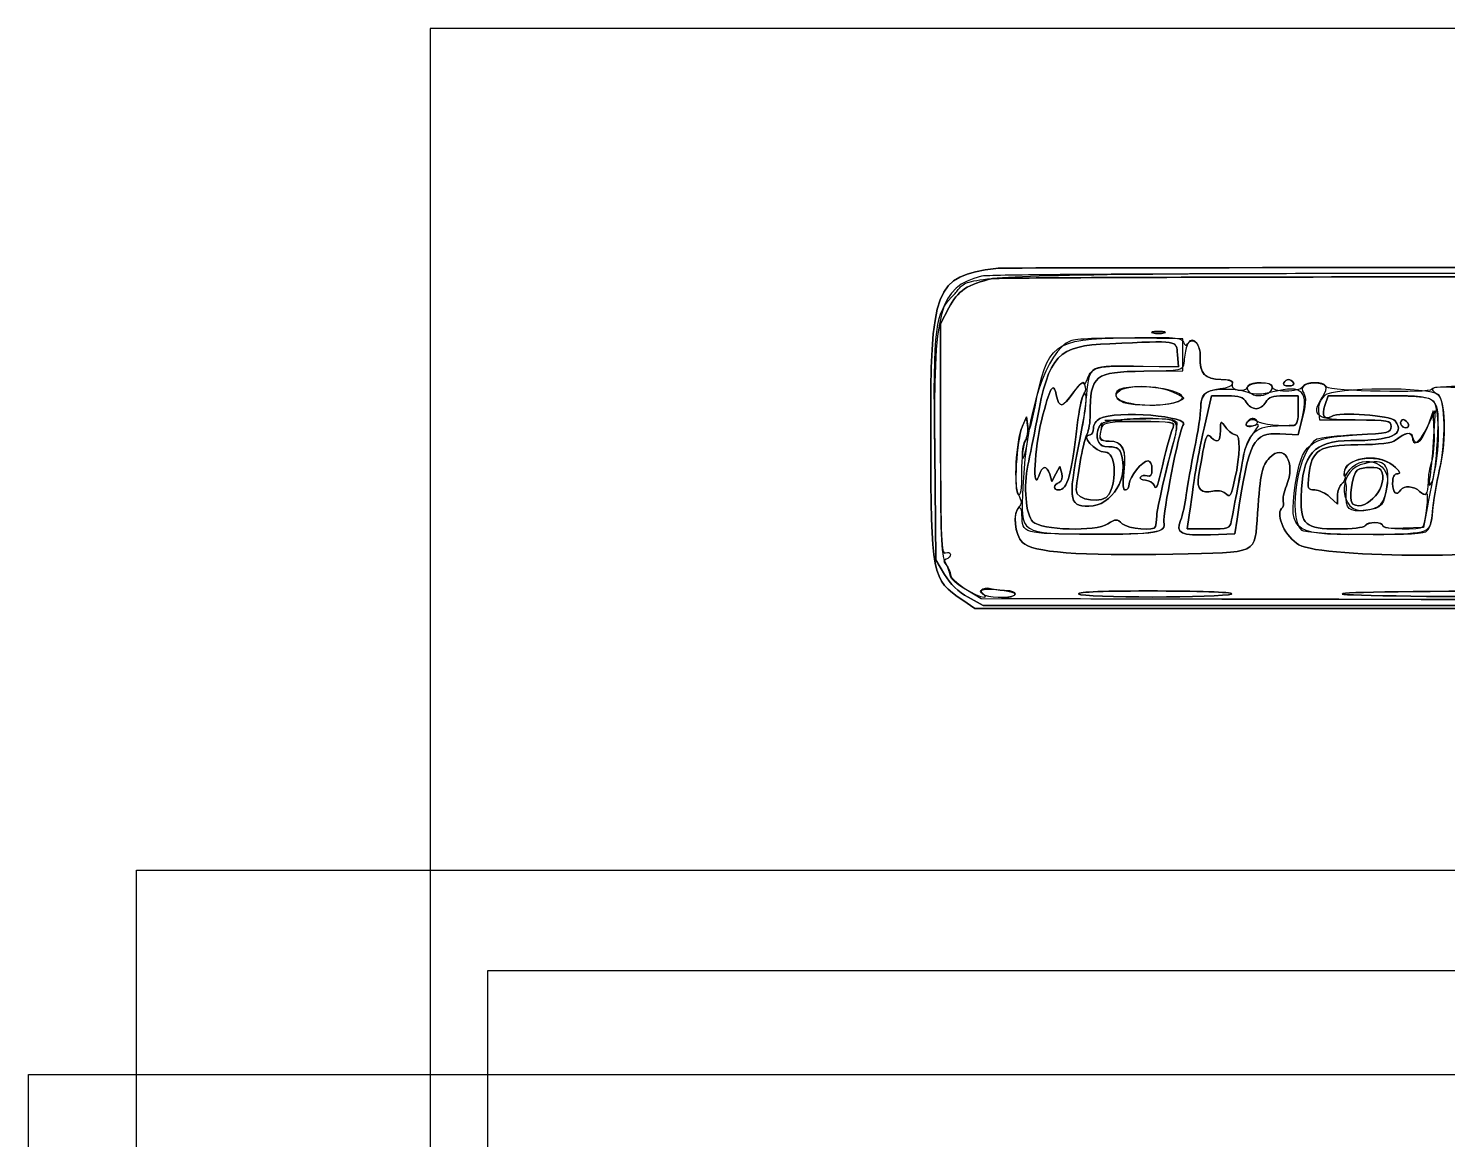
# Model space of a CAD drawing. Extents: x -50 to 355, y 0 to 300.
# Drawn here: x -41.7 to 89.2, y 197.1 to 299.6 of the extents above; entities that cross this region are included whole.
import ezdxf

# ---------------------------------------------------------------- set-up
doc = ezdxf.new("R2010")
doc.units = 0
doc.layers.get('0').update_dxf_attribs({"linetype": 'CONTINUOUS'})

msp = doc.modelspace()

# ---------------------------------------------------------------- linework, layer by layer
at = {"color": 7}
for points in [[(-4.631827, 149.643706), (-4.631827, -0.356294), (145.368173, -0.356294), (295.368173, -0.356294), (295.368173, 149.643706), (295.368173, 299.643706), (145.368173, 299.643706), (-4.631827, 299.643706)], [(-31.710214, 221.9715), (329.572444, 221.9715), (329.572444, 90.498818), (-31.710214, 90.498818)], [(0.712589, 212.707837), (301.068892, 212.707837), (301.068892, 105.819472), (0.712589, 105.819472), (0.712589, 212.707837), (322.802842, 212.707837), (322.802842, 84.798105), (0.712589, 84.798105)], [(-41.68646, 203.08788), (318.883615, 203.08788), (318.883615, 108.669832), (-41.68646, 108.669832)]]:
    msp.add_lwpolyline(points, close=True, dxfattribs=at)
for points in [[(43.221923, 273.851206), (42.468172, 272.363956), (42.468172, 261.713206)], [(42.469673, 261.778456), (42.468172, 272.363956), (43.221922, 273.851206)], [(61.209922, 268.005706), (64.818172, 268.049206), (64.818172, 269.521456), (64.818172, 270.993706), (60.018172, 271.053706)], [(60.861923, 268.460206), (64.406423, 268.410706), (64.311923, 269.552206)], [(64.312672, 269.545456), (64.407172, 268.397206), (61.162672, 268.445956)], [(66.783172, 262.743706), (67.463422, 265.743706), (68.904922, 265.743706)], [(68.904923, 265.743706), (67.463423, 265.743706), (66.783172, 262.743706)], [(74.128673, 265.743706), (75.468172, 265.743706), (75.468172, 264.393706)], [(75.468173, 264.393706), (75.468173, 265.743706), (74.128673, 265.743706)], [(77.915423, 264.850456), (78.226673, 265.743706), (82.826423, 265.743706)], [(82.826423, 265.743706), (78.226673, 265.743706), (77.915423, 264.850456)], [(50.494672, 262.983706), (50.383673, 263.793706), (50.003422, 262.893706)], [(50.012423, 262.913206), (50.383673, 263.793706), (50.514922, 262.893706)], [(60.741923, 263.567956), (57.618172, 263.470456), (60.875422, 263.406706)], [(75.735922, 263.267206), (75.444172, 262.140706), (73.773172, 262.217206)], [(73.773173, 262.217206), (75.444172, 262.140706), (75.735922, 263.267206)], [(77.325172, 264.310456), (77.418172, 263.513956), (80.718172, 263.504206)], [(87.339173, 262.798456), (88.101173, 264.393706), (87.947423, 261.993706)], [(88.008173, 262.453456), (87.918173, 264.343456), (87.545423, 263.304706)], [(41.919922, 260.643706), (42.018173, 250.593706), (42.828923, 249.243706)], [(42.828922, 249.243706), (42.018173, 250.593706), (41.919922, 260.643706)], [(52.534672, 258.491956), (52.741672, 257.840206), (53.109922, 258.528706), (53.478922, 259.217956), (53.649922, 258.562456)], [(53.649923, 258.562456), (53.478923, 259.217956), (53.109923, 258.528706), (52.741673, 257.840206), (52.534673, 258.491956)], [(78.373673, 256.391206), (79.068173, 255.739456), (79.068173, 256.504456)], [(79.068173, 256.504456), (79.068173, 255.739456), (78.373673, 256.391206)], [(87.378922, 255.543706), (87.018172, 253.593706), (85.143172, 253.504456)], [(67.191923, 253.443706), (65.226923, 253.443706), (65.401673, 254.718706)], [(65.401673, 254.718706), (65.226923, 253.443706), (67.191923, 253.443706)], [(69.819172, 254.343706), (69.612172, 252.993706), (67.365172, 252.916456)], [(67.365172, 252.916456), (69.612172, 252.993706), (69.819172, 254.343706)], [(245.713673, 247.578706), (244.152923, 246.839956), (145.185173, 246.917206), (46.218172, 246.993706), (44.793173, 247.844206)], [(246.738923, 246.993706), (245.418172, 246.093706), (145.518172, 246.093706), (45.618173, 246.093706), (44.504423, 246.863206)], [(44.504423, 246.863206), (45.618173, 246.093706), (145.518172, 246.093706), (245.418172, 246.093706), (246.738923, 246.993706)], [(246.231923, 247.240456), (244.818173, 246.393706), (145.604422, 246.393706), (46.391423, 246.393706), (45.015172, 247.143706)], [(45.015173, 247.143706), (46.391423, 246.393706), (145.604422, 246.393706), (244.818173, 246.393706), (246.231922, 247.240456)]]:
    msp.add_lwpolyline(points, dxfattribs=at)
for points in [[(47.568172, 277.498456), (48.908423, 277.668706), (243.580672, 277.466956), (244.824173, 277.294456)], [(244.824173, 277.294456), (243.580672, 277.466956), (48.908423, 277.668706), (47.568172, 277.498456)], [(43.798672, 275.189956), (45.825172, 277.216456), (38.706922, 277.088206), (146.118173, 277.038706)], [(41.553173, 261.816706), (41.508922, 275.674456), (41.935673, 276.785956), (47.568172, 277.498456)], [(47.568172, 277.498456), (41.935672, 276.785956), (41.508922, 275.674456), (41.553173, 261.816706)], [(46.243673, 276.772456), (42.306173, 275.727706), (41.791673, 273.809206), (41.919922, 260.643706)], [(43.221922, 273.851206), (44.006422, 275.399206), (44.989673, 276.055456), (47.268173, 276.550456)], [(47.268173, 276.550456), (44.989673, 276.055456), (44.006422, 275.399206), (43.221923, 273.851206)], [(146.118173, 277.038706), (78.679672, 277.069456), (47.046172, 276.985456), (46.243673, 276.772456)], [(146.418173, 276.735706), (92.463172, 276.758956), (47.845672, 276.675706), (47.268173, 276.550456)], [(47.268173, 276.550456), (47.845672, 276.675706), (92.463172, 276.758956), (146.418172, 276.735706)], [(41.919922, 260.643706), (41.804423, 272.484706), (41.910173, 273.301456), (43.798672, 275.189956)], [(51.176423, 264.708706), (52.326172, 270.596206), (52.808423, 270.962206), (59.590672, 271.088206)], [(60.018172, 271.053706), (57.352672, 271.086706), (54.887422, 270.979456), (54.474172, 270.812956)], [(59.590672, 271.088206), (64.089922, 271.172206), (64.693673, 271.126456), (64.861672, 270.688456)], [(62.568173, 271.673956), (61.990673, 271.673956), (61.754423, 271.612456), (62.043173, 271.536706)], [(62.043173, 271.536706), (61.754423, 271.612456), (61.990673, 271.673956), (62.568173, 271.673956)], [(62.043173, 271.536706), (62.331923, 271.461706), (62.804423, 271.461706), (63.093173, 271.536706)], [(63.093173, 271.536706), (62.804423, 271.461706), (62.331923, 271.461706), (62.043173, 271.536706)], [(63.093173, 271.536706), (63.381923, 271.612456), (63.145673, 271.673956), (62.568173, 271.673956)], [(62.568173, 271.673956), (63.145673, 271.673956), (63.381923, 271.612456), (63.093173, 271.536706)], [(66.421672, 269.270206), (66.519922, 270.736456), (65.422672, 271.501456), (65.133172, 270.168706)], [(65.259173, 270.528706), (65.724173, 271.281706), (66.489173, 270.493456), (66.420923, 269.332456)], [(54.474173, 270.812956), (52.202423, 269.894206), (50.383673, 264.353206), (50.051423, 257.333956)], [(51.335422, 263.412706), (52.498672, 269.570956), (53.217172, 270.332206), (58.068172, 270.545206)], [(58.068172, 270.545206), (53.217172, 270.332206), (52.498672, 269.570956), (51.335422, 263.412706)], [(58.068172, 270.545206), (64.484422, 270.827956), (64.203172, 270.872956), (64.312672, 269.545456)], [(64.311923, 269.552206), (64.203173, 270.871456), (64.479923, 270.827206), (58.068173, 270.545206)], [(64.861672, 270.688456), (64.987673, 270.359956), (65.121173, 270.305956), (65.259173, 270.528706)], [(65.133173, 270.168706), (65.052172, 269.797456), (64.948673, 269.168206), (64.902172, 268.769956)], [(61.162672, 268.445956), (56.026672, 268.523956), (56.199922, 268.610206), (55.923172, 265.832206)], [(56.007923, 267.293206), (56.418173, 268.411456), (56.853173, 268.515706), (60.861923, 268.460206)], [(64.902172, 268.769956), (64.818922, 268.052956), (64.786672, 268.046206), (61.209922, 268.004206)], [(68.329672, 267.243706), (66.873172, 267.243706), (66.324172, 267.826456), (66.421672, 269.270206)], [(66.420923, 269.332456), (66.331673, 267.818206), (66.858923, 267.243706), (68.337173, 267.243706)], [(53.142173, 265.818706), (52.875922, 267.111706), (52.552672, 266.552956), (51.767422, 263.435956)], [(51.767423, 263.435956), (52.552673, 266.552956), (52.875923, 267.111706), (53.142173, 265.818706)], [(54.765923, 266.088706), (55.262423, 266.773456), (55.678673, 267.144706), (55.692173, 266.913706)], [(55.692173, 266.913706), (55.704923, 266.682706), (55.847423, 266.853706), (56.007923, 267.293206)], [(56.269672, 264.014956), (56.274922, 267.648706), (56.647672, 267.950206), (61.209922, 268.005706)], [(61.209922, 268.004206), (56.647672, 267.950956), (56.274922, 267.649456), (56.269672, 264.014956)], [(68.246422, 266.393956), (69.749422, 266.540206), (69.818422, 267.243706), (68.329672, 267.243706)], [(68.337173, 267.243706), (69.237173, 267.243706), (69.492923, 267.140206), (69.371423, 266.824456)], [(73.068173, 266.525956), (73.068173, 267.035956), (71.105423, 267.109456), (70.797173, 266.609956)], [(74.568172, 267.243706), (74.422672, 267.243706), (74.220173, 267.108706), (74.118173, 266.943706)], [(74.118173, 266.943706), (74.220173, 267.108706), (74.422673, 267.243706), (74.568173, 267.243706)], [(75.018172, 266.943706), (74.916173, 267.108706), (74.713672, 267.243706), (74.568172, 267.243706)], [(74.568173, 267.243706), (74.713673, 267.243706), (74.916173, 267.108706), (75.018173, 266.943706)], [(53.142173, 265.818706), (53.405423, 264.542956), (53.679173, 264.588706), (54.765923, 266.088706)], [(54.696173, 266.008456), (53.694173, 264.589456), (53.403172, 264.554206), (53.142173, 265.818706)], [(55.767172, 266.742706), (55.575172, 267.074956), (55.330672, 266.907706), (54.696172, 266.008456)], [(55.071922, 262.999456), (55.222672, 264.377956), (55.496422, 265.687456), (55.680922, 265.908706)], [(55.689923, 265.869706), (55.502423, 265.691206), (55.225673, 264.408706), (55.073422, 263.019706)], [(55.536173, 262.893706), (55.974922, 265.082206), (56.032673, 266.196706), (55.689923, 265.869706)], [(55.923172, 265.832206), (55.811422, 264.710956), (55.638172, 263.388706), (55.537672, 262.893706)], [(55.680922, 265.908706), (55.875172, 266.143456), (55.911172, 266.492956), (55.767172, 266.742706)], [(59.343173, 266.432206), (58.175423, 266.207206), (58.489673, 265.223956), (59.793173, 265.022206)], [(58.668173, 265.748956), (58.668173, 266.726206), (62.054423, 266.934706), (63.918173, 266.072956)], [(64.368173, 265.216456), (66.108922, 265.914706), (61.917923, 266.927956), (59.343172, 266.432206)], [(63.918173, 266.072956), (65.115173, 265.518706), (65.115922, 265.516456), (64.368173, 265.216456)], [(66.468172, 264.651706), (66.468172, 265.865956), (66.870922, 266.260456), (68.246422, 266.393956)], [(66.993173, 266.019706), (66.652673, 265.821706), (66.468172, 265.347706), (66.468172, 264.673456)], [(70.854172, 266.030206), (69.811672, 266.426206), (67.681672, 266.420206), (66.993172, 266.019706)], [(69.371423, 266.824456), (69.267923, 266.555206), (69.465923, 266.356456), (69.924173, 266.269456)], [(69.924173, 266.269456), (70.353173, 266.186956), (70.700423, 266.294956), (70.793423, 266.537956)], [(70.797173, 266.609956), (70.583423, 266.264206), (71.156423, 265.756456), (71.768423, 265.748206)], [(70.793423, 266.537956), (70.994423, 267.060706), (73.068173, 267.088456), (73.067423, 266.568706)], [(73.125172, 266.087206), (72.083422, 265.820206), (71.447423, 265.804456), (70.854172, 266.030206)], [(71.768423, 265.748206), (72.445673, 265.739206), (73.068173, 266.111956), (73.068173, 266.525956)], [(73.067423, 266.568706), (73.067423, 266.327206), (73.521923, 266.193706), (74.342423, 266.193706)], [(75.735922, 263.267206), (76.489672, 266.180206), (75.914422, 266.801956), (73.125172, 266.087206)], [(74.118173, 266.943706), (74.016172, 266.778706), (74.218672, 266.643706), (74.568172, 266.643706)], [(74.568173, 266.643706), (74.218673, 266.643706), (74.016172, 266.778706), (74.118173, 266.943706)], [(74.342423, 266.193706), (75.044423, 266.193706), (75.726173, 266.362456), (75.858173, 266.568706)], [(74.568172, 266.643706), (74.917672, 266.643706), (75.120172, 266.778706), (75.018172, 266.943706)], [(75.018173, 266.943706), (75.120172, 266.778706), (74.917672, 266.643706), (74.568173, 266.643706)], [(76.968172, 266.943706), (76.014172, 266.943706), (75.606172, 266.546206), (75.967672, 265.968706)], [(75.967672, 265.968706), (76.226422, 265.556206), (76.176172, 264.966706), (75.735922, 263.267206)], [(75.858173, 266.568706), (76.168673, 267.054706), (77.767673, 267.054706), (78.078173, 266.568706)], [(77.707672, 265.619206), (78.311422, 266.540956), (78.086422, 266.943706), (76.968172, 266.943706)], [(88.419173, 265.813456), (87.657922, 266.575456), (78.647423, 266.522956), (77.875672, 265.751206)], [(78.078173, 266.568706), (78.318173, 266.193706), (87.768923, 265.985206), (87.768173, 266.354956)], [(88.295423, 261.524206), (88.503173, 265.898206), (88.703423, 265.743706), (82.826423, 265.743706)], [(89.151922, 266.573206), (87.623422, 266.507206), (87.530422, 266.433706), (88.281172, 265.884706)], [(87.768173, 266.354956), (87.768173, 266.652706), (90.297173, 266.620456), (90.482423, 266.320456)], [(88.281172, 265.884706), (89.049172, 265.322956), (89.158672, 261.908206), (88.503172, 258.963706)], [(88.500922, 258.963706), (89.087422, 261.586456), (89.043922, 265.187206), (88.419173, 265.813456)], [(90.327922, 265.963456), (90.523672, 266.595706), (90.456172, 266.630206), (89.151922, 266.573206)], [(50.514922, 262.893706), (50.612422, 262.228456), (50.784922, 262.701706), (51.176423, 264.708706)], [(64.368173, 265.216456), (62.609423, 264.511456), (58.668173, 264.879706), (58.668173, 265.748956)], [(59.793173, 265.022206), (61.389173, 264.775456), (63.489923, 264.864706), (64.368173, 265.216456)], [(66.468172, 264.673456), (66.468172, 264.101206), (66.208672, 262.386706), (65.891422, 260.863456)], [(65.891422, 260.863456), (66.208672, 262.386706), (66.468172, 264.091456), (66.468172, 264.651706)], [(68.904922, 265.743706), (70.039672, 265.743706), (70.415422, 265.616206), (70.668172, 265.143706)], [(70.668173, 265.143706), (70.415423, 265.616206), (70.039673, 265.743706), (68.904923, 265.743706)], [(70.668173, 265.143706), (70.844423, 264.813706), (71.249423, 264.543706), (71.568173, 264.543706)], [(71.568173, 264.543706), (71.249423, 264.543706), (70.844423, 264.813706), (70.668173, 265.143706)], [(71.568173, 264.543706), (71.886923, 264.543706), (72.291923, 264.813706), (72.468173, 265.143706)], [(72.468173, 265.143706), (72.291923, 264.813706), (71.886923, 264.543706), (71.568173, 264.543706)], [(72.468173, 265.143706), (72.715673, 265.606456), (73.096672, 265.743706), (74.128673, 265.743706)], [(74.128673, 265.743706), (73.096672, 265.743706), (72.715673, 265.606456), (72.468173, 265.143706)], [(80.718172, 263.504206), (77.060422, 263.516206), (76.559422, 263.867956), (77.707672, 265.619206)], [(77.875672, 265.751206), (77.464672, 265.340206), (77.265172, 264.818956), (77.325172, 264.310456)], [(78.537172, 263.836456), (77.878672, 263.429206), (77.586172, 263.906206), (77.915423, 264.850456)], [(77.915423, 264.850456), (77.586173, 263.906206), (77.878673, 263.429206), (78.537173, 263.836456)], [(82.826423, 265.743706), (86.607173, 265.743706), (87.509422, 265.659706), (87.896423, 265.271956)], [(87.896422, 265.271956), (88.449922, 264.719206), (88.531672, 261.044956), (88.040422, 258.843706)], [(50.519422, 259.346206), (50.696422, 260.142706), (51.063922, 261.972706), (51.335422, 263.412706)], [(51.335422, 263.412706), (51.063922, 261.972706), (50.696422, 260.142706), (50.519422, 259.346206)], [(51.767422, 263.435956), (51.139672, 260.945206), (50.932672, 256.719706), (51.516922, 258.318706)], [(51.516923, 258.318706), (50.932673, 256.719706), (51.139673, 260.945206), (51.767423, 263.435956)], [(56.269672, 264.014956), (56.268922, 263.311456), (56.136922, 262.501456), (55.975672, 262.214956)], [(55.975672, 262.214956), (56.136922, 262.501456), (56.268922, 263.311456), (56.269672, 264.014956)], [(57.148672, 263.633206), (56.829172, 263.462206), (56.568172, 263.057206), (56.568172, 262.733206)], [(56.568173, 262.733206), (56.568173, 263.057206), (56.829173, 263.462206), (57.148673, 263.633206)], [(57.275423, 262.518706), (57.418673, 263.284456), (57.390173, 263.378956), (57.143422, 262.959706)], [(64.827173, 263.002456), (65.673923, 263.849206), (58.632922, 264.427456), (57.148672, 263.633206)], [(57.148673, 263.633206), (58.632923, 264.427456), (65.673923, 263.849206), (64.827173, 263.002456)], [(57.323422, 263.156206), (57.884422, 263.717206), (63.885172, 263.882956), (64.216672, 263.345956)], [(60.832672, 263.343706), (58.099672, 263.343706), (57.501172, 263.261956), (57.350422, 262.868956)], [(63.972172, 261.502456), (64.559422, 263.612206), (64.446922, 263.684206), (60.741923, 263.567956)], [(63.915922, 262.818706), (64.114672, 263.300206), (63.857422, 263.343706), (60.832672, 263.343706)], [(60.875422, 263.406706), (63.846922, 263.348956), (64.113173, 263.297956), (63.915922, 262.818706)], [(64.216672, 263.345956), (64.317922, 263.182456), (64.203172, 262.338706), (63.962422, 261.470956)], [(68.283922, 262.518706), (68.299672, 263.492206), (68.300422, 263.492956), (68.770672, 262.818706)], [(68.770673, 262.818706), (68.300423, 263.492956), (68.299673, 263.492206), (68.283923, 262.518706)], [(70.868423, 263.443456), (70.475423, 263.051206), (70.677923, 262.802206), (71.265173, 262.955956)], [(70.668173, 263.054206), (70.668173, 263.494456), (71.279423, 263.708206), (71.656673, 263.399956)], [(71.697173, 263.377456), (71.502173, 263.693206), (71.145922, 263.721706), (70.868422, 263.443456)], [(71.265173, 262.955956), (71.592923, 263.041456), (71.787173, 263.231206), (71.697173, 263.377456)], [(71.656673, 263.399956), (71.976923, 263.138206), (74.083673, 262.895206), (75.093173, 263.003206)], [(75.468172, 264.393706), (75.468172, 263.531206), (75.332422, 263.031706), (75.093172, 263.010706)], [(75.093173, 263.003206), (75.331673, 263.028706), (75.468173, 263.534956), (75.468173, 264.393706)], [(84.393172, 263.417206), (83.986672, 263.945956), (79.261672, 264.284206), (78.537172, 263.836456)], [(78.537173, 263.836456), (79.261673, 264.284206), (83.986673, 263.945956), (84.393173, 263.417206)], [(80.302672, 261.598456), (84.072172, 261.593956), (85.355422, 262.164706), (84.393172, 263.417206)], [(84.393173, 263.417206), (85.355423, 262.164706), (84.072173, 261.593956), (80.302673, 261.598456)], [(84.018172, 262.893706), (84.018172, 263.456956), (83.814922, 263.494456), (80.718172, 263.504206)], [(80.718172, 263.504206), (83.814923, 263.494456), (84.018173, 263.456956), (84.018173, 262.893706)], [(85.593172, 262.868956), (85.307423, 262.582456), (84.734423, 263.045956), (84.947423, 263.390206)], [(84.947423, 263.390206), (84.843172, 263.222956), (84.904672, 262.994956), (85.083172, 262.884706)], [(85.456672, 263.375206), (85.241422, 263.590456), (85.073423, 263.595706), (84.947423, 263.390206)], [(84.947423, 263.390206), (85.073423, 263.595706), (85.241422, 263.590456), (85.456672, 263.375206)], [(85.083172, 262.884706), (85.544422, 262.598956), (85.842172, 262.989706), (85.456672, 263.375206)], [(85.456672, 263.375206), (85.633673, 263.198206), (85.695172, 262.970206), (85.593172, 262.868956)], [(87.545423, 263.304706), (86.927423, 261.579706), (86.323673, 260.932456), (86.093423, 261.747706)], [(50.003422, 262.893706), (49.470172, 261.632956), (49.185173, 256.892206), (49.626922, 256.619206)], [(49.677173, 256.577206), (49.205423, 257.458456), (49.419923, 261.509206), (50.012423, 262.913206)], [(50.312422, 260.601706), (50.610923, 261.639706), (50.488672, 262.250206), (50.154923, 261.382456)], [(50.286922, 261.578206), (50.461672, 261.905206), (50.555422, 262.538206), (50.494672, 262.983706)], [(55.073422, 263.019706), (54.578423, 258.491206), (54.165172, 257.043706), (53.367172, 257.043706)], [(53.367172, 257.043706), (54.163672, 257.043706), (54.577672, 258.491206), (55.071922, 262.999456)], [(55.537672, 262.893706), (54.167422, 256.131706), (54.215422, 255.543706), (56.140672, 255.543706)], [(56.140673, 255.543706), (54.212423, 255.543706), (54.168922, 256.079956), (55.536173, 262.893706)], [(55.975672, 262.214956), (55.696672, 261.717706), (55.100422, 258.631456), (54.976672, 257.043706)], [(54.976672, 257.043706), (55.100423, 258.631456), (55.696672, 261.717706), (55.975672, 262.214956)], [(56.268172, 262.143706), (55.293172, 262.143706), (56.676922, 260.560456), (57.684172, 260.524456)], [(57.684172, 260.524456), (56.676923, 260.560456), (55.293173, 262.143706), (56.268173, 262.143706)], [(56.568172, 262.733206), (56.568172, 262.409206), (56.433172, 262.143706), (56.268172, 262.143706)], [(56.268173, 262.143706), (56.433172, 262.143706), (56.568173, 262.409206), (56.568173, 262.733206)], [(57.618172, 261.062956), (56.840422, 261.102706), (56.646922, 262.479706), (57.323422, 263.156206)], [(57.143422, 262.959706), (56.661173, 262.141456), (56.922173, 261.098956), (57.618173, 261.062956)], [(57.350423, 262.868956), (56.973923, 261.889456), (57.158423, 261.543706), (58.057672, 261.543706)], [(58.020173, 261.543706), (57.136673, 261.543706), (57.101423, 261.589456), (57.275423, 262.518706)], [(62.758672, 258.543706), (63.211672, 260.579206), (63.630922, 262.127956), (63.915922, 262.818706)], [(63.915922, 262.818706), (63.630922, 262.127956), (63.211673, 260.579206), (62.758672, 258.543706)], [(64.827173, 263.002456), (64.503173, 262.679206), (62.922923, 254.648206), (63.071423, 254.081206)], [(63.071422, 254.081206), (62.922923, 254.648206), (64.503173, 262.679206), (64.827173, 263.002456)], [(65.401673, 254.718706), (65.980673, 258.944956), (66.168173, 260.033206), (66.783172, 262.743706)], [(66.783172, 262.743706), (66.168173, 260.033206), (65.980673, 258.944956), (65.401673, 254.718706)], [(67.437922, 261.893956), (66.978172, 262.353706), (66.945922, 262.256206), (66.267173, 258.284206)], [(66.267173, 258.284206), (66.945922, 262.256206), (66.978172, 262.353706), (67.437922, 261.893956)], [(68.283923, 262.518706), (68.267422, 261.493456), (68.020673, 261.311206), (67.437922, 261.893956)], [(67.437922, 261.893956), (68.020672, 261.311206), (68.267422, 261.493456), (68.283922, 262.518706)], [(68.770672, 262.818706), (69.029422, 262.447456), (69.439672, 262.143706), (69.682672, 262.143706)], [(69.682673, 262.143706), (69.439673, 262.143706), (69.029423, 262.447456), (68.770673, 262.818706)], [(69.624173, 258.093706), (70.110173, 260.229706), (70.137923, 262.143706), (69.682673, 262.143706)], [(69.682672, 262.143706), (70.137923, 262.143706), (70.110172, 260.229706), (69.624173, 258.093706)], [(73.773172, 262.217206), (71.269672, 262.331956), (70.943422, 261.682456), (69.819172, 254.343706)], [(69.819172, 254.343706), (70.943422, 261.682456), (71.269672, 262.331956), (73.773173, 262.217206)], [(70.365923, 259.983706), (70.482173, 260.693206), (70.887173, 261.692956), (71.265923, 262.205206)], [(73.254172, 262.935706), (71.511173, 262.885456), (70.707172, 262.064206), (70.366673, 259.987456)], [(71.311673, 262.967956), (70.957673, 262.875706), (70.668173, 262.913956), (70.668173, 263.054206)], [(71.265923, 262.205206), (71.953673, 263.135206), (71.953673, 263.135956), (71.311673, 262.967956)], [(75.093172, 263.010706), (74.886922, 262.991956), (74.059672, 262.958206), (73.254172, 262.935706)], [(75.189172, 257.492206), (75.730672, 261.313456), (76.454422, 261.905206), (80.868172, 262.131706)], [(80.868173, 262.131706), (79.135672, 262.042456), (77.476672, 261.857956), (77.181922, 261.720706)], [(80.868172, 262.131706), (83.763922, 262.280956), (84.018172, 262.341706), (84.018172, 262.893706)], [(84.018173, 262.893706), (84.018173, 262.341706), (83.763923, 262.280956), (80.868173, 262.131706)], [(84.444172, 261.647956), (85.211422, 262.302706), (85.968172, 262.478206), (85.968172, 262.001956)], [(86.093423, 261.747706), (85.897673, 262.442206), (85.335173, 262.408456), (84.444173, 261.647956)], [(85.968172, 262.001956), (85.968172, 260.949706), (86.643173, 261.341956), (87.339173, 262.798456)], [(87.947423, 261.993706), (87.862673, 260.673706), (87.714173, 259.053706), (87.616673, 258.393706)], [(87.783173, 259.658956), (87.957173, 260.156206), (88.058423, 261.413956), (88.008173, 262.453456)], [(44.504423, 246.863206), (41.636423, 248.846956), (41.592923, 249.064456), (41.553173, 261.816706)], [(41.553173, 261.816706), (41.592923, 249.064456), (41.636422, 248.846956), (44.504423, 246.863206)], [(42.468172, 261.713206), (42.468172, 252.368956), (42.523672, 251.083456), (42.918172, 251.234956)], [(42.919673, 250.334206), (42.547672, 251.048956), (42.471922, 252.974956), (42.469673, 261.778456)], [(49.968172, 258.695956), (49.968172, 259.953706), (50.111423, 261.251206), (50.286922, 261.578206)], [(50.154922, 261.382456), (50.052172, 261.113956), (49.980172, 260.601706), (49.995172, 260.243956)], [(49.995172, 260.243956), (50.014672, 259.783456), (50.106922, 259.887706), (50.312422, 260.601706)], [(59.088922, 260.461456), (58.904422, 260.942956), (58.751422, 261.005206), (57.618172, 261.062956)], [(57.618173, 261.062956), (58.751422, 261.005206), (58.904423, 260.942956), (59.088922, 260.461456)], [(59.380673, 258.705706), (59.626673, 260.798206), (59.268923, 261.543706), (58.020173, 261.543706)], [(58.057672, 261.543706), (59.265923, 261.543706), (59.624422, 260.775706), (59.380672, 258.705706)], [(63.962422, 261.470956), (63.267172, 258.966706), (62.466922, 255.461206), (62.403922, 254.643706)], [(62.403923, 254.643706), (62.467672, 255.468706), (63.271672, 258.986206), (63.972172, 261.502456)], [(65.127922, 256.593706), (65.229922, 257.418706), (65.573422, 259.340206), (65.891422, 260.863456)], [(65.891422, 260.863456), (65.573422, 259.340206), (65.229922, 257.418706), (65.127922, 256.593706)], [(72.798923, 260.007706), (74.135423, 261.442456), (75.268673, 259.575706), (74.368673, 257.422456)], [(74.368673, 257.422456), (75.268673, 259.575706), (74.135423, 261.442456), (72.798923, 260.007706)], [(77.181922, 261.720706), (75.489172, 260.932456), (74.419672, 254.672206), (75.750922, 253.340956)], [(75.729172, 256.391956), (75.819172, 260.371456), (76.899923, 261.601456), (80.302672, 261.598456)], [(80.302673, 261.598456), (76.899923, 261.601456), (75.819173, 260.371456), (75.729173, 256.391956)], [(80.948423, 261.218956), (77.376173, 261.190456), (76.710923, 260.774956), (76.444673, 258.412456)], [(76.444673, 258.412456), (76.710923, 260.774956), (77.376173, 261.190456), (80.948423, 261.218956)], [(79.779923, 258.384706), (79.209173, 259.872706), (82.689173, 260.584456), (84.222923, 259.293706)], [(84.222923, 259.293706), (82.716923, 260.561206), (79.638923, 259.994206), (79.677172, 258.456706)], [(84.444173, 261.647956), (84.119422, 261.370456), (83.019173, 261.235456), (80.948423, 261.218956)], [(80.948423, 261.218956), (83.019172, 261.235456), (84.119422, 261.370456), (84.444172, 261.647956)], [(87.792173, 257.759956), (87.985672, 258.071206), (88.212172, 259.765456), (88.295423, 261.524206)], [(50.979172, 254.103706), (50.328172, 254.755456), (50.093422, 257.430706), (50.519422, 259.346206)], [(50.519422, 259.346206), (50.093423, 257.430706), (50.328173, 254.755456), (50.979172, 254.103706)], [(51.516922, 258.318706), (51.879172, 259.311706), (52.254172, 259.375456), (52.534672, 258.491956)], [(52.534673, 258.491956), (52.254173, 259.375456), (51.879173, 259.311706), (51.516923, 258.318706)], [(56.140672, 255.543706), (58.284172, 255.543706), (59.925922, 258.281206), (59.088922, 260.461456)], [(59.088922, 260.461456), (59.925922, 258.281206), (58.284173, 255.543706), (56.140673, 255.543706)], [(58.020922, 256.655206), (58.783672, 258.080206), (58.573672, 260.491456), (57.684172, 260.524456)], [(57.684172, 260.524456), (58.573673, 260.491456), (58.783672, 258.080206), (58.020922, 256.655206)], [(59.868172, 257.597206), (59.868172, 258.248956), (61.076422, 259.743706), (61.602922, 259.743706)], [(61.602923, 259.743706), (61.076423, 259.743706), (59.868173, 258.248956), (59.868173, 257.597206)], [(61.602922, 259.743706), (61.803922, 259.743706), (61.968172, 259.391956), (61.968172, 258.961456)], [(61.968172, 258.961456), (61.968172, 259.391956), (61.803922, 259.743706), (61.602923, 259.743706)], [(70.366673, 259.987456), (70.250422, 259.275706), (69.986423, 257.816206), (69.780173, 256.743706)], [(69.780173, 256.743706), (69.986423, 257.816206), (70.249673, 259.274206), (70.365923, 259.983706)], [(71.704673, 254.891956), (71.974673, 258.654706), (72.104423, 259.262206), (72.798923, 260.007706)], [(72.798923, 260.007706), (72.104423, 259.262206), (71.974673, 258.654706), (71.704673, 254.891956)], [(81.168173, 259.351456), (78.998423, 258.611956), (79.316423, 254.883706), (81.525923, 255.155206)], [(79.986923, 258.609706), (81.084172, 260.491456), (83.988173, 259.733206), (83.686673, 257.643706)], [(83.677673, 257.537206), (83.952923, 259.547956), (83.244923, 260.060206), (81.168173, 259.351456)], [(84.222923, 259.293706), (84.824423, 258.787456), (84.960173, 258.543706), (84.641423, 258.543706)], [(84.641423, 258.543706), (84.960173, 258.543706), (84.824423, 258.787456), (84.222923, 259.293706)], [(87.468173, 257.798956), (87.468173, 258.323956), (87.609923, 259.160956), (87.783173, 259.658956)], [(49.626922, 256.619206), (49.870672, 256.468456), (49.968172, 257.061706), (49.968172, 258.695956)], [(53.649922, 258.562456), (53.758672, 258.146206), (53.665672, 257.846956), (53.394922, 257.743456)], [(53.394922, 257.743456), (53.665672, 257.846956), (53.758673, 258.146206), (53.649923, 258.562456)], [(59.380672, 258.705706), (59.244923, 257.549206), (59.289172, 257.043706), (59.526922, 257.043706)], [(59.526922, 257.043706), (59.289173, 257.043706), (59.244923, 257.549206), (59.380673, 258.705706)], [(60.909922, 258.230956), (60.812422, 258.072706), (61.014922, 257.943706), (61.359922, 257.943706)], [(61.359922, 257.943706), (61.014922, 257.943706), (60.812422, 258.072706), (60.909922, 258.230956)], [(61.527922, 258.348706), (61.285672, 258.441706), (61.007422, 258.388456), (60.909922, 258.230956)], [(60.909922, 258.230956), (61.007422, 258.388456), (61.285673, 258.441706), (61.527923, 258.348706)], [(61.359922, 257.943706), (61.704922, 257.943706), (62.078422, 257.707456), (62.189422, 257.418706)], [(62.189422, 257.418706), (62.078422, 257.707456), (61.704922, 257.943706), (61.359922, 257.943706)], [(61.968172, 258.961456), (61.968172, 258.397456), (61.845922, 258.226456), (61.527922, 258.348706)], [(61.527923, 258.348706), (61.845923, 258.226456), (61.968172, 258.397456), (61.968172, 258.961456)], [(62.189422, 257.418706), (62.328922, 257.056456), (62.505922, 257.405206), (62.758672, 258.543706)], [(62.758672, 258.543706), (62.505922, 257.405206), (62.328922, 257.056456), (62.189422, 257.418706)], [(67.594672, 256.939456), (66.521422, 256.670206), (66.069172, 257.128456), (66.267173, 258.284206)], [(66.267173, 258.284206), (66.069173, 257.128456), (66.521423, 256.670206), (67.594673, 256.939456)], [(69.624173, 258.093706), (69.237172, 256.392706), (69.202672, 256.341706), (68.718172, 256.743706)], [(68.718173, 256.743706), (69.202673, 256.341706), (69.237172, 256.392706), (69.624173, 258.093706)], [(76.444673, 258.412456), (76.300673, 257.137456), (76.337423, 257.043706), (76.984673, 257.043706)], [(76.984673, 257.043706), (76.337423, 257.043706), (76.300673, 257.137456), (76.444673, 258.412456)], [(79.500173, 257.628706), (79.737923, 257.825956), (79.863923, 258.166456), (79.779923, 258.384706)], [(79.889423, 256.771456), (79.930673, 257.807206), (79.872173, 257.937706), (79.503173, 257.630956)], [(79.677172, 258.456706), (79.682423, 258.257206), (79.821922, 258.326206), (79.986923, 258.609706)], [(80.910173, 258.875956), (80.423423, 258.567706), (80.075423, 255.998206), (80.486423, 255.743956)], [(80.486423, 255.743956), (80.075423, 255.998206), (80.423423, 258.567706), (80.910173, 258.875956)], [(80.486423, 255.743956), (81.789172, 254.939206), (83.923672, 257.540956), (83.079922, 258.905206)], [(83.079923, 258.905206), (83.923673, 257.540956), (81.789173, 254.939206), (80.486423, 255.743956)], [(83.079922, 258.905206), (82.884923, 259.221706), (81.424672, 259.202206), (80.910173, 258.875956)], [(80.910173, 258.875956), (81.424673, 259.202206), (82.884923, 259.221706), (83.079923, 258.905206)], [(84.641423, 258.543706), (84.315923, 258.543706), (84.168173, 258.263206), (84.168173, 257.643706)], [(84.168173, 257.643706), (84.168173, 258.263206), (84.315923, 258.543706), (84.641423, 258.543706)], [(88.040422, 258.843706), (87.875422, 258.101206), (87.576922, 256.616206), (87.378922, 255.543706)], [(87.616673, 258.393706), (87.469673, 257.395456), (87.498923, 257.288956), (87.792173, 257.759956)], [(87.841672, 255.014206), (87.912922, 255.882706), (88.209922, 257.660206), (88.500922, 258.963706)], [(88.503172, 258.963706), (88.212922, 257.660206), (87.915922, 255.918706), (87.843922, 255.093706)], [(50.051423, 257.333956), (49.842923, 252.929956), (49.740172, 252.999706), (56.466923, 252.968956)], [(53.394922, 257.743456), (52.855672, 257.536456), (52.836922, 257.043706), (53.367172, 257.043706)], [(53.367172, 257.043706), (52.836923, 257.043706), (52.855672, 257.536456), (53.394922, 257.743456)], [(58.020922, 256.655206), (57.518422, 255.716206), (54.899422, 256.050706), (54.976672, 257.043706)], [(54.976672, 257.043706), (54.899423, 256.050706), (57.518422, 255.716206), (58.020922, 256.655206)], [(59.526922, 257.043706), (59.714422, 257.043706), (59.868172, 257.292706), (59.868172, 257.597206)], [(59.868173, 257.597206), (59.868173, 257.292706), (59.714422, 257.043706), (59.526922, 257.043706)], [(68.718172, 256.743706), (68.475172, 256.945456), (67.969672, 257.033956), (67.594672, 256.939456)], [(67.594673, 256.939456), (67.969673, 257.033956), (68.475173, 256.945456), (68.718173, 256.743706)], [(69.780173, 256.743706), (69.573922, 255.671206), (69.349673, 254.489956), (69.281423, 254.118706)], [(69.281423, 254.118706), (69.349672, 254.489956), (69.573922, 255.671206), (69.780173, 256.743706)], [(74.368673, 257.422456), (74.127923, 256.845706), (73.995923, 256.203706), (74.076173, 255.995206)], [(74.076173, 255.995206), (73.995923, 256.203706), (74.127923, 256.845706), (74.368673, 257.422456)], [(82.728172, 252.935956), (74.874922, 252.833956), (74.556922, 253.025956), (75.189172, 257.492206)], [(76.984673, 257.043706), (77.367173, 257.043706), (77.991923, 256.750456), (78.373673, 256.391206)], [(78.373673, 256.391206), (77.991923, 256.750456), (77.367173, 257.043706), (76.984673, 257.043706)], [(79.503173, 257.630956), (79.263923, 257.432956), (79.068173, 256.925956), (79.068173, 256.504456)], [(79.068173, 256.504456), (79.068173, 256.925956), (79.262423, 257.431456), (79.500173, 257.628706)], [(81.699922, 255.170956), (80.100173, 254.999206), (79.828672, 255.239956), (79.889423, 256.771456)], [(81.525923, 255.155206), (83.086673, 255.347206), (83.429423, 255.726706), (83.677673, 257.537206)], [(83.686673, 257.643706), (83.397923, 255.644206), (83.141423, 255.325456), (81.699922, 255.170956)], [(84.168173, 257.643706), (84.168173, 256.760206), (84.552923, 256.452706), (84.918173, 257.043706)], [(84.918173, 257.043706), (84.552923, 256.452706), (84.168173, 256.760206), (84.168173, 257.643706)], [(84.918173, 257.043706), (85.190423, 257.484706), (86.160173, 257.408956), (86.661173, 256.907956)], [(86.661173, 256.907956), (86.160173, 257.408956), (85.190423, 257.484706), (84.918173, 257.043706)], [(86.661173, 256.907956), (87.225173, 256.343956), (87.468173, 256.612456), (87.468173, 257.798956)], [(87.321173, 256.682956), (87.197423, 256.567456), (86.900423, 256.668706), (86.661173, 256.907956)], [(86.970923, 253.668706), (87.222923, 254.076706), (87.549923, 256.898206), (87.321173, 256.682956)], [(49.668173, 255.393706), (49.093672, 255.038206), (49.328423, 252.883456), (50.017673, 252.194206)], [(50.017673, 252.194206), (49.293923, 252.917956), (49.118423, 254.873956), (49.722173, 255.477706)], [(49.972673, 254.736706), (49.970422, 255.221206), (49.840672, 255.500206), (49.668173, 255.393706)], [(49.722173, 255.477706), (49.993673, 255.749206), (49.983173, 256.004206), (49.677173, 256.577206)], [(64.606672, 254.240956), (64.791172, 254.709706), (65.025172, 255.768706), (65.127922, 256.593706)], [(65.127922, 256.593706), (65.025172, 255.768706), (64.791173, 254.709706), (64.606673, 254.240956)], [(73.929173, 255.324706), (73.329923, 254.725456), (74.303423, 252.686956), (75.524423, 251.984206)], [(75.524423, 251.984206), (74.303423, 252.686956), (73.329923, 254.725456), (73.929173, 255.324706)], [(74.076173, 255.995206), (74.155673, 255.787456), (74.089673, 255.485206), (73.929173, 255.324706)], [(73.929173, 255.324706), (74.089673, 255.485206), (74.155673, 255.787456), (74.076173, 255.995206)], [(79.096672, 253.443706), (76.109422, 253.443706), (75.671422, 253.826956), (75.729172, 256.391956)], [(75.729173, 256.391956), (75.671423, 253.826956), (76.109423, 253.443706), (79.096673, 253.443706)], [(56.181923, 252.964456), (50.046923, 252.995956), (49.982422, 253.014706), (49.972673, 254.736706)], [(57.894172, 253.905706), (56.799922, 253.188706), (51.748672, 253.333456), (50.979172, 254.103706)], [(50.979172, 254.103706), (51.748672, 253.333456), (56.799922, 253.188706), (57.894172, 253.905706)], [(63.071423, 254.081206), (63.330173, 253.091956), (62.343923, 252.932206), (56.181923, 252.964456)], [(56.466923, 252.968956), (62.363422, 252.941956), (63.327173, 253.103956), (63.071422, 254.081206)], [(59.224672, 253.933456), (58.723672, 254.386456), (58.624672, 254.384206), (57.894172, 253.905706)], [(57.894172, 253.905706), (58.624673, 254.384206), (58.723672, 254.386456), (59.224672, 253.933456)], [(62.403922, 254.643706), (62.371672, 254.231206), (62.328172, 253.792456), (62.307172, 253.668706)], [(62.307172, 253.668706), (62.328173, 253.792456), (62.371673, 254.231206), (62.403923, 254.643706)], [(63.893422, 251.126206), (71.945423, 251.289706), (71.428673, 251.039956), (71.704673, 254.891956)], [(71.704673, 254.891956), (71.428673, 251.039956), (71.945423, 251.289706), (63.893423, 251.126206)], [(67.365172, 252.916456), (64.621672, 252.822706), (64.140922, 253.053706), (64.606672, 254.240956)], [(64.606673, 254.240956), (64.140923, 253.053706), (64.621673, 252.822706), (67.365172, 252.916456)], [(69.281423, 254.118706), (69.167423, 253.499956), (68.992672, 253.443706), (67.191923, 253.443706)], [(67.191923, 253.443706), (68.992672, 253.443706), (69.167423, 253.499956), (69.281423, 254.118706)], [(83.268172, 253.729456), (83.268172, 254.130706), (81.864922, 254.142706), (81.618172, 253.743706)], [(81.618173, 253.743706), (81.720173, 253.908706), (82.133423, 254.043706), (82.536173, 254.043706)], [(82.536173, 254.043706), (82.938923, 254.043706), (83.268173, 253.908706), (83.268173, 253.743706)], [(87.843922, 255.093706), (87.660922, 253.000456), (87.661672, 253.000456), (82.728172, 252.935956)], [(87.215423, 253.175956), (87.551422, 253.351456), (87.753923, 253.944706), (87.841672, 255.014206)], [(62.307172, 253.668706), (62.231422, 253.229956), (59.767672, 253.441456), (59.224672, 253.933456)], [(59.224672, 253.933456), (59.767673, 253.441456), (62.231422, 253.229956), (62.307172, 253.668706)], [(75.750922, 253.340956), (76.167922, 252.923956), (86.446672, 252.776206), (87.215423, 253.175956)], [(81.618172, 253.743706), (81.516172, 253.578706), (80.381422, 253.443706), (79.096672, 253.443706)], [(79.096673, 253.443706), (80.381423, 253.443706), (81.516173, 253.578706), (81.618173, 253.743706)], [(85.143172, 253.504456), (83.979172, 253.448956), (83.268172, 253.534456), (83.268172, 253.729456)], [(83.268173, 253.743706), (83.268173, 253.398706), (86.761673, 253.327456), (86.970923, 253.668706)], [(50.017673, 252.194206), (50.931922, 251.279956), (55.215922, 250.950706), (63.893422, 251.126206)], [(63.893423, 251.126206), (55.215923, 250.950706), (50.931923, 251.279956), (50.017673, 252.194206)], [(75.524423, 251.984206), (77.739173, 250.709206), (96.530423, 250.701706), (96.863423, 251.975206)], [(96.863423, 251.975206), (96.530423, 250.701706), (77.739173, 250.709206), (75.524423, 251.984206)], [(42.993173, 250.655956), (42.693173, 250.546456), (42.693173, 250.439206), (42.993173, 250.121206)], [(42.918172, 251.234956), (43.165672, 251.330206), (43.368173, 251.269456), (43.368173, 251.100706)], [(43.368173, 249.084706), (43.368173, 249.299956), (43.166423, 249.861706), (42.919673, 250.334206)], [(43.368173, 251.100706), (43.368173, 250.931956), (43.199422, 250.731706), (42.993173, 250.655956)], [(42.993173, 250.121206), (43.199422, 249.902206), (43.368173, 249.491956), (43.368173, 249.209206)], [(45.015172, 247.143706), (44.124173, 247.628956), (43.353172, 248.369956), (42.828922, 249.243706)], [(42.828923, 249.243706), (43.353172, 248.369956), (44.124173, 247.628956), (45.015173, 247.143706)], [(43.368173, 249.209206), (43.368173, 248.716456), (45.750923, 247.138456), (46.480673, 247.148206)], [(44.793173, 247.844206), (44.009422, 248.312206), (43.368173, 248.870206), (43.368173, 249.084706)], [(46.410922, 247.410706), (45.759173, 247.823956), (46.406423, 247.999456), (47.943173, 247.826206)], [(46.253423, 247.801456), (46.153673, 247.639456), (46.284173, 247.424956), (46.544423, 247.325206)], [(47.076922, 247.923706), (46.724422, 248.018206), (46.353922, 247.963456), (46.253422, 247.801456)], [(48.543173, 247.747456), (48.089422, 247.749706), (47.429423, 247.829206), (47.076922, 247.923706)], [(47.943173, 247.826206), (49.713173, 247.626706), (49.793423, 247.216456), (48.093173, 247.063456)], [(49.368173, 247.443706), (49.368173, 247.608706), (48.996922, 247.745206), (48.543173, 247.747456)], [(55.218172, 247.443706), (55.096672, 247.640956), (57.585172, 247.736206), (62.475172, 247.722706)], [(62.475172, 247.722706), (57.585172, 247.736206), (55.096673, 247.640956), (55.218172, 247.443706)], [(69.318172, 247.443706), (69.675922, 247.597456), (66.910673, 247.709956), (62.475172, 247.722706)], [(62.475172, 247.722706), (66.910673, 247.709956), (69.675922, 247.597456), (69.318172, 247.443706)], [(100.425172, 247.708456), (86.430922, 247.731706), (79.395173, 247.642456), (79.518172, 247.443706)], [(79.518173, 247.443706), (79.395173, 247.642456), (86.430922, 247.731706), (100.425172, 247.708456)], [(46.480673, 247.148206), (46.678673, 247.151206), (46.649423, 247.259956), (46.410922, 247.410706)], [(46.544423, 247.325206), (47.310173, 247.031206), (49.368173, 247.117456), (49.368173, 247.443706)], [(48.093173, 247.063456), (47.391923, 247.000456), (91.220423, 246.924706), (145.488923, 246.896206)], [(55.218172, 247.443706), (55.447672, 247.072456), (68.453423, 247.072456), (69.318172, 247.443706)], [(69.318172, 247.443706), (68.453422, 247.072456), (55.447672, 247.072456), (55.218172, 247.443706)], [(79.518172, 247.443706), (79.738672, 247.087456), (119.217922, 247.087456), (120.618173, 247.443706)], [(120.618173, 247.443706), (119.217923, 247.087456), (79.738672, 247.087456), (79.518173, 247.443706)]]:
    msp.add_open_spline(points, degree=3, dxfattribs=at)

doc.saveas('drawing.dxf')
